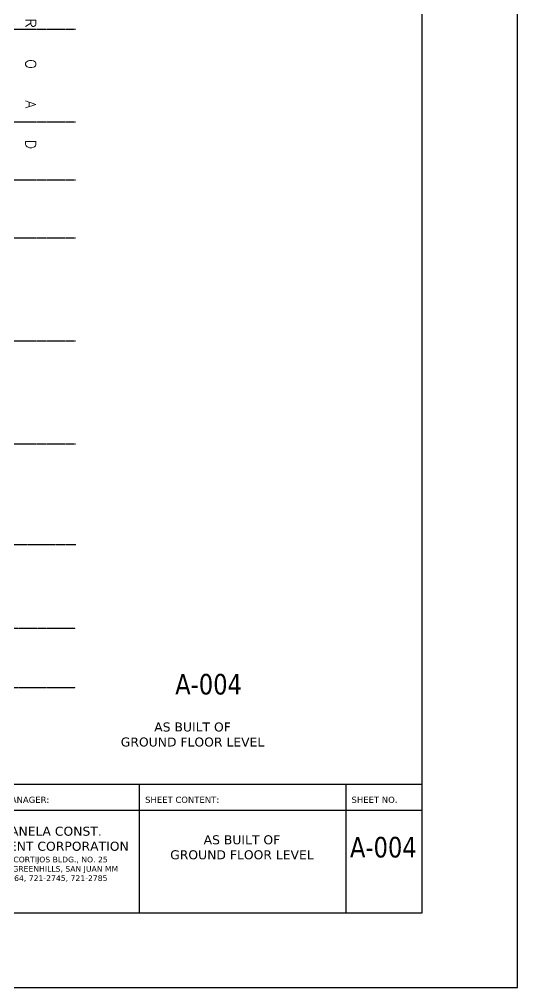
# Model space of a CAD drawing. Header units: inches. Extents: x -189245 to 740841, y -215444 to 469401.
# Drawn here: x 250202 to 269545, y -41387 to -3775 of the extents above; entities that cross this region are included whole.
import ezdxf

# ---------------------------------------------------------------- set-up
doc = ezdxf.new("R2010")
doc.units = ezdxf.units.IN
doc.header["$LTSCALE"] = 10
doc.header["$MEASUREMENT"] = 0
doc.linetypes.add('CENTER', pattern=[2, 1.25, -0.25, 0.25, -0.25])
doc.linetypes.add('GRID NORMAL$0$GRID BASEMENT$0$GRID GROUND$0$GRID$0$$0$PHANTOM', pattern=[2.5, 1.25, -0.25, 0.25, -0.25, 0.25, -0.25])
doc.layers.add('3TX', color=3, linetype='Continuous')
doc.layers.add('GRID', color=8, linetype='CENTER')
doc.layers.add('DEFPOINT', color=7, linetype='Continuous', plot=False)
doc.layers.add('DEFPOINT @ 1', color=7, linetype='Continuous', plot=False)
doc.styles.add('loudet_font200', font='romans.shx')
doc.styles.add('PRSP_Simplex', font='simplex.shx')

msp = doc.modelspace()

# ---------------------------------------------------------------- linework, layer by layer
at = {"layer": 'DEFPOINT', "color": 5}
msp.add_line((170637.54443, -33486.76057), (265837.54443, -33486.76057), dxfattribs=at)
at = {"layer": 'DEFPOINT'}
for p, q in [((254862.23844, -38486.76057), (254862.23844, -33486.76057)), ((262887.00717, -38486.76057), (262887.00717, -33486.76057)), ((170637.54443, -34495.29281), (265837.54443, -34495.29281))]:
    msp.add_line(p, q, dxfattribs=at)
at = {"layer": 'DEFPOINT', "color": 2}
msp.add_lwpolyline([(164544.54443, -41386.76057), (269544.54443, -41386.76057), (269544.54443, 32863.23943), (164544.54443, 32863.23943)], close=True, dxfattribs=at)
at = {"layer": 'DEFPOINT', "color": 5}
msp.add_lwpolyline([(170637.54443, -38486.76057), (265837.54443, -38486.76057), (265837.54443, 29963.23943), (170637.54443, 29963.23943)], close=True, dxfattribs=at)
at = {"layer": 'GRID', "linetype": 'GRID NORMAL$0$GRID BASEMENT$0$GRID GROUND$0$GRID$0$$0$PHANTOM'}
for p, q in [((252386.38202, -4173.81124), (181686.55041, -4173.81124)), ((252386.38202, -7773.81124), (181686.55041, -7773.81124)), ((252386.38202, -10023.81124), (181686.55041, -10023.81124)), ((252386.38202, -12273.81124), (181686.55041, -12273.81124)), ((252386.38202, -16273.81124), (181686.55041, -16273.81124)), ((252386.38202, -20273.81124), (181686.55041, -20273.81124)), ((181686.40662, -24173.59361), (252394.52664, -24173.59361))]:
    msp.add_line(p, q, dxfattribs=at)
for points in [[(181686.83931, -27423.70753), (252386.63939, -27421.29527)], [(181686.92257, -29736.70753), (252386.72265, -29734.29527)]]:
    msp.add_lwpolyline(points, dxfattribs=at)

# ---------------------------------------------------------------- texts
at = {"layer": '3TX', "color": 3, "linetype": 'Continuous', "style": 'PRSP_Simplex'}
msp.add_text('R    U    B    Y         R    O    A    D', height=400, rotation=270, dxfattribs=at).set_placement((250442.64727, 4050.03541))
at = {"layer": 'DEFPOINT', "linetype": 'Continuous', "char_height": 239.5008, "width": 6754.4897056, "attachment_point": 1, "style": 'loudet_font200'}
for s, insert in [('{\\fVerdana|b0|i0|c0|p34;CONSTRUCTION MANAGER:}', (246838.69635, -33969.6414)), ('{\\fVerdana|b0|i0|c0|p34;SHEET CONTENT:}', (255083.45526, -33969.6414)), ('{\\fVerdana|b0|i0|c0|p34;SHEET NO.}', (263096.34226, -33969.6414))]:
    msp.add_mtext(s, dxfattribs=dict(at, insert=insert))
at = {"layer": 'DEFPOINT @ 1', "linetype": 'Continuous', "attachment_point": 5, "style": 'loudet_font200'}
for s, insert, char_height in [('{\\fVerdana|b0|i0|c0|p34;\\W0.8;A-004}', (257547.41637, -29607.43991), 800), ('{\\fVerdana|b0|i0|c0|p34;AS BUILT OF\\PGROUND FLOOR LEVEL}', (256923.96062, -31557.03027), 350), ('{\\fVerdana|b0|i0|c0|p34;R.M.CABANELA CONST. \\P& MANAGEMENT CORPORATION\\P\\H0.62x;7TH FLOOR, 7D CORTIJOS BLDG., NO. 25\\PEISENHOWER ST., GREENHILLS, SAN JUAN MM\\PTEL. NO. 721-7664, 721-2745, 721-2785 }', (250597.80323, -36206.38211), 350), ('{\\fVerdana|b0|i0|c0|p34;AS BUILT OF\\PGROUND FLOOR LEVEL}', (258842.56214, -35938.09286), 350), ('{\\fVerdana|b0|i0|c0|p34;\\W0.8;A-004}', (264332.03621, -35938.09286), 800)]:
    msp.add_mtext(s, dxfattribs=dict(at, insert=insert, char_height=char_height))

doc.saveas('drawing.dxf')
